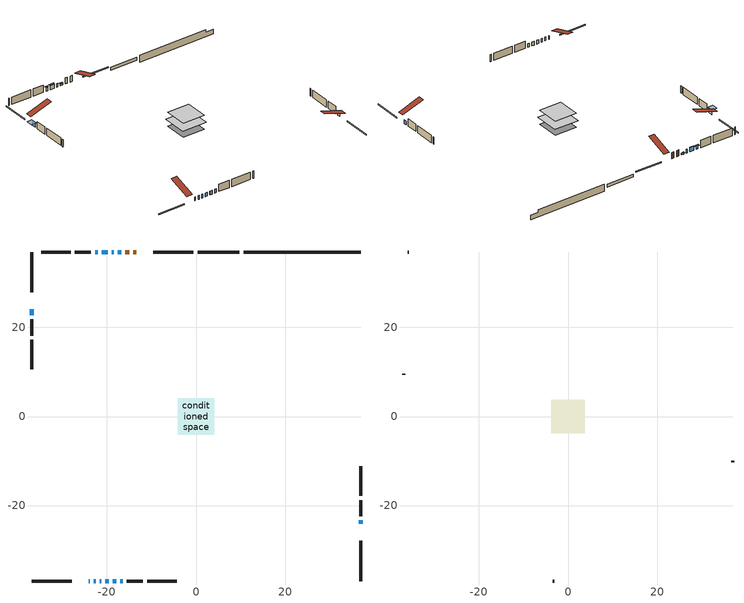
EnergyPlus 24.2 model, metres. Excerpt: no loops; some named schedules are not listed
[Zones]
conditioned space
 floor adiabatic (Floor2 construction): -1.55,-1.55 -1.55,1.55 1.55,1.55 1.55,-1.55 z0.61
 floor adiabatic (AdiabaticFloorConstruction): -4.11,-4.11 -4.11,4.11 4.11,4.11 4.11,-4.11 z0.61
 floor foundation (Slab1 construction): -3.77,-3.77 -3.77,3.77 3.77,3.77 3.77,-3.77 z-1.68
 floor foundation (Slab2 construction): -1.55,-1.55 -1.55,1.55 1.55,1.55 1.55,-1.55 z-0.61
 wall outside (RimJoist1 construction): -0.57,36.95 -9.59,36.95 / -36.95,-36.95 -27.93,-36.95 / -36.95,36.95 -36.95,27.93 / 36.95,-36.95 36.95,-27.93 z0.61:0.91
 wall outside (AdiabaticWallConstruction 1): -13.38,36.95 -14.09,36.95 / -15.02,36.95 -15.85,36.95 z0.61:2.64
 wall outside (AdiabaticWallConstruction): -24.14,-36.95 -23.88,-36.95 / 36.95,-24.14 36.95,-23.3 / -22.95,-36.95 -22.53,-36.95 / -18.47,36.95 -18.89,36.95 / -21.61,-36.95 -21.28,-36.95 / -20.36,-36.95 -19.61,-36.95 / -18.69,-36.95 -17.9,-36.95 / -16.98,-36.95 -16.43,-36.95 / -22.07,36.95 -22.68,36.95 z0.61:1.83; -16.77,36.95 -17.54,36.95 z0.61:1.12; -19.81,36.95 -21.14,36.95 / -36.95,24.14 -36.95,22.72 z0.61:1.98
 wall outside (Wall1 construction): -23.61,36.95 -27.21,36.95 / -15.51,-36.95 -11.9,-36.95 / -36.95,21.79 -36.95,18.19 / 36.95,-22.37 36.95,-18.77 z0.61:3.05
 wall outside (Wall2 construction): -28.14,36.95 -34.81,36.95 / -10.98,-36.95 -4.3,-36.95 / -36.95,17.26 -36.95,10.58 / 36.95,-17.84 36.95,-11.16 z0.61:3.05
 wall foundation (FoundationWall1 construction): 10.67,36.95,-1.68 10.67,36.95,0.61 34.32,36.95,0.61 34.32,36.95,-0.17 36.95,36.95,-0.17 36.95,36.95,-1.68
 wall foundation (FoundationWall2 construction): 9.74,36.95 0.36,36.95 z-0.61:0.3
 window (WindowConstruction 8): -24.14,-36.95 -23.88,-36.95 z0.61:1.83
 window (WindowConstruction 7): -16.78,36.95 -17.54,36.95 z0.61:1.12
 window (WindowConstruction 9): 36.95,-24.14 36.95,-23.3 z0.61:1.83
 window (WindowConstruction 10): -22.95,-36.95 -22.53,-36.95 z0.61:1.83
 window (WindowConstruction 11): -18.47,36.95 -18.88,36.95 z0.61:1.83
 window (WindowConstruction): -21.6,-36.95 -21.29,-36.95 z0.61:1.83
 window (WindowConstruction 1): -20.36,-36.95 -19.61,-36.95 z0.61:1.83
 window (WindowConstruction 2): -18.68,-36.95 -17.9,-36.95 z0.61:1.83
 window (WindowConstruction 3): -16.98,-36.95 -16.44,-36.95 z0.61:1.83
 window (WindowConstruction 4): -19.81,36.95 -21.14,36.95 z0.61:1.98
 window (WindowConstruction 5): -22.07,36.95 -22.68,36.95 z0.61:1.83
 window (WindowConstruction 6): -36.95,24.14 -36.95,22.72 z0.61:1.98
 door (Door): -13.38,36.95 -14.09,36.95 z0.61:2.64
 door (Door 1): -15.02,36.95 -15.85,36.95 z0.61:2.64
 ceiling adiabatic (AdiabaticFloorConstruction): 4.11,-4.11 4.11,4.11 -4.11,4.11 -4.11,-4.11 z0.61
attic - vented
 floor to conditioned space (Floor1 construction Reversed): -3.77,-3.77 -3.77,3.77 3.77,3.77 3.77,-3.77 z3.05
 wall outside (Wall3 construction): -35.74,36.95 -36.02,36.95 / -3.37,-36.95 -3.09,-36.95 / -36.95,9.65 -36.95,9.37 / 36.95,-10.23 36.95,-9.96 z0.61:3.05
 roof outside (Roof1 construction): -12.46,36.95,3.05 -12.46,29.6,5.5 -10.52,29.6,5.5 -10.52,36.95,3.05; -25.06,-36.95,3.05 -25.06,-29.6,5.5 -27,-29.6,5.5 -27,-36.95,3.05; -36.95,25.06,3.05 -29.6,25.06,5.5 -29.6,27,5.5 -36.95,27,3.05; 36.95,-25.06,3.05 29.6,-25.06,5.5 29.6,-27,5.5 36.95,-27,3.05
shading: -17.69,36.95 -16.63,36.95 -16.63,37.41 -17.69,37.41 z1.27; -21.29,36.95 -19.66,36.95 -19.66,37.41 -21.29,37.41 z2.13; -22.83,36.95 -21.92,36.95 -21.92,37.41 -22.83,37.41 z1.98; -36.95,22.42 -36.95,24.43 -38.63,24.43 -38.63,22.42 z2.28
[Building]
Building 1: Terrain=Suburbs
[Site:Location]
Windsor AP_ON: Latitude {deg}=42.28; Longitude {deg}=-82.96; Time Zone {hr}=-5; Elevation {m}=190; Keep Site Location Information=Yes
[Site:GroundTemperature:Shallow]
6.34957, 4.46684, 4.31606, 5.20952, 8.79623, 12.3662, 15.4612, 17.4219, 17.5884, 15.9938, 12.9777, 9.51722
[Site:WaterMainsTemperature]
Calculation Method=Schedule; Temperature Schedule=mains temperature schedule
[Material] Roughness=Rough; Thermal Absorptance=0.9
Name | Thickness {m} | Conductivity {W/m-K} | Density {kg/m3} | Specific Heat {J/kg-K} | Solar Absorptance | Visible Absorptance
asphalt or fiberglass shingles | 0.00635 | 0.162714 | 1121.4 | 1465.45 | 0.4 | 0.4
ceiling loosefill ins | 0.169333 | 0.0480833 | 16.02 | 1046.75 | 0.7 | 0.7
ceiling stud and cavity | 0.1397 | 0.129424 | 65.682 | 1177.47 | 0.7 | 0.7
concrete 4.0 in. | 0.1016 | 1.803125 | 2242.8 | 837.4 | 0.7 | 0.7
concrete 8.0 in. | 0.2032 | 1.803125 | 2242.8 | 837.4 | 0.7 | 0.7
door material | 0.04445 | 0.188738 | 512.64 | 1214.23 | 0.7 | 0.7
door material 1 | 0.04445 | 0.053851 | 512.64 | 1214.23 | 0.7 | 0.7
exterior vertical ins | 0.00849801 | 0.029427 | 32.04 | 1214.23 | 0.7 | 0.7
floor covering | 0.0127 | 9.015625 | 54.468 | 1339.84 | 0.6 | 0.6
floor covering 1 | 0.0127 | 0.0433444 | 54.468 | 1339.84 | 0.6 | 0.6
floor rigid ins; wall rigid ins | 0.512978 | 0.029427 | 32.04 | 1214.23 | 0.7 | 0.7
floor stud and cavity | 0.0889 | 0.233522 | 50.32683 | 1063.81 | 0.7 | 0.7
floor stud and cavity 1 | 0.1397 | 1.75129 | 37.0049 | 1207.88 | 0.7 | 0.7
furniture material conditioned space 1 | 0.1524 | 0.115458 | 640.8 | 1214.23 | 0.6 | 0.6
gypsum board | 0.00254 | 0.160291 | 801 | 837.4 | 0.6 | 0.6
gypsum board 1 | 0.0127 | 0.160291 | 801 | 837.4 | 0.6 | 0.6
gypsum board 2 | 0.0127 | 0.160291 | 801 | 837.4 | 0.7 | 0.7
osb sheathing 0.75 in. | 0.01905 | 0.115458 | 512.64 | 1214.23 | 0.7 | 0.7
rim joist stud and cavity | 0.0508 | 0.165372 | 50.32683 | 1063.81 | 0.6 | 0.6
wall stud and cavity | 0.0889 | 0.193279 | 50.32683 | 1063.81 | 0.7 | 0.7
wall stud and cavity 1 | 0.0889 | 0.192541 | 50.32683 | 1063.81 | 0.7 | 0.7
wall stud and cavity 2 | 0.0889 | 6.9971 | 50.32683 | 1063.81 | 0.6 | 0.6
wall stud and cavity 3 | 0.0889 | 0.380278 | 52.3479 | 1209.89 | 0.7 | 0.7
wall stud and cavity 4 | 0.0889 | 0.391764 | 83.0341 | 1211.67 | 0.7 | 0.7
wood siding | 0.00254 | 0.102417 | 544.68 | 1172.36 | 0.4 | 0.4
wood siding 1; wood siding 2; wood siding 3 | 0.0254 | 0.102417 | 544.68 | 1172.36 | 0.7 | 0.7
[WindowMaterial:SimpleGlazingSystem]
Name | U-Factor {W/m2-K} | Solar Heat Gain Coefficient
WindowMaterial | 3.250655 | 0.41
WindowMaterial 1 | 3.276206 | 0.52
WindowMaterial 2 | 3.28075 | 0.53
WindowMaterial 3 | 3.27734 | 0.48
WindowMaterial 4 | 3.27223 | 0.5
WindowMaterial 5 | 2.87647 | 0.52
WindowMaterial 6 | 2.506837 | 0.53
WindowMaterial 7 | 3.26031 | 0.49
WindowMaterial 8 | 3.26258 | 0.45
[Construction]
AdiabaticFloorConstruction: floor stud and cavity 1, floor rigid ins, osb sheathing 0.75 in., floor covering 1
AdiabaticWallConstruction: wood siding 2, wall rigid ins, wall stud and cavity 3, gypsum board 1
AdiabaticWallConstruction 1: wood siding 3, wall rigid ins, wall stud and cavity 3, gypsum board 1
Door: door material
Door 1: door material 1
Floor1 construction Reversed: gypsum board 1, ceiling stud and cavity, ceiling loosefill ins
Floor2 construction: floor stud and cavity, floor covering
FoundationWall1 construction: concrete 8.0 in.
FoundationWall2 construction: concrete 8.0 in., gypsum board 2
furniture construction conditioned space 1: furniture material conditioned space 1
PartitionWallConstruction: gypsum board 1, wall stud and cavity 4, gypsum board 1
RimJoist1 construction: wood siding 1, rim joist stud and cavity
Roof1 construction: asphalt or fiberglass shingles
Slab1 construction; Slab2 construction: concrete 4.0 in.
Wall1 construction: wood siding, wall stud and cavity, gypsum board
Wall2 construction: wood siding, wall stud and cavity 1, gypsum board
Wall3 construction: wood siding, wall stud and cavity 2
WindowConstruction; WindowConstruction 7: WindowMaterial
WindowConstruction 1; WindowConstruction 4: WindowMaterial 1
WindowConstruction 10; WindowConstruction 11: WindowMaterial 8
WindowConstruction 2: WindowMaterial 2
WindowConstruction 3: WindowMaterial 3
WindowConstruction 5: WindowMaterial 4
WindowConstruction 6: WindowMaterial 5
WindowConstruction 8: WindowMaterial 6
WindowConstruction 9: WindowMaterial 7
[Zone] Multiplier=1; Part of Total Floor Area=Yes
Name | Volume {m3}
attic - vented | 22.6153
conditioned space | 319.8
[Space]
Name | Zone | Volume {m3}
attic - vented 1 | attic - vented | 22.6153
conditioned space 1 | conditioned space | 319.8
[ZoneInfiltration:EffectiveLeakageArea]
infil attic - vented 1: Zone or Space=attic - vented 1; Schedule=Always On Discrete; Effective Air Leakage Area {cm2}=2528.44; Stack Coefficient=0.000339849; Wind Coefficient=1.24556e-05
[ZoneMixing]
whole house fan mix: Zone or Space=attic - vented; Schedule=Always On Continuous; Design Flow Rate Calculation Method=Flow/Zone; Design Flow Rate {m3/s}=0; Source Zone or Space=conditioned space
[SurfaceProperty:ExposedFoundationPerimeter] Exposed Perimeter Calculation Method=TotalExposedPerimeter
Name | Total Exposed Perimeter {m}
Slab1 | 26.274
Slab2 | 9.38799
[InternalMass] Zone or ZoneList=conditioned space; Space or SpaceList=conditioned space 1
Name | Construction | Surface Area {m2}
furniture mass conditioned space 1 | furniture construction conditioned space 1 | 57.4319
partition wall mass | PartitionWallConstruction | 134
[Lights]
interior lighting: Zone or ZoneList or Space or SpaceList=conditioned space 1; Schedule=interior lighting schedule; Design Level Calculation Method=LightingLevel; Lighting Level {W}=343.2; Return Air Fraction=0; Fraction Radiant=0.6; Fraction Visible=0.2; Fraction Replaceable=1
[People]
occupants: Zone or ZoneList or Space or SpaceList=conditioned space 1; Number of People Schedule=occupants schedule; Number of People Calculation Method=People; Number of People=3; Fraction Radiant=0.314171; Sensible Heat Fraction=0.56303; Activity Level Schedule=occupants activity schedule; Carbon Dioxide Generation Rate {m3/s-W}=0; Enable ASHRAE 55 Comfort Warnings=No; Mean Radiant Temperature Calculation Type=EnclosureAveraged
[ElectricEquipment] Zone or ZoneList or Space or SpaceList=conditioned space 1; Design Level Calculation Method=EquipmentLevel
Name | Schedule | Design Level {W} | Fraction Latent | Fraction Radiant | Fraction Lost
clothes dryer | clothes dryer schedule | 140.772 | 0.015 | 0.081 | 0.85
clothes washer | clothes washer schedule | 32.1985 | 0.03 | 0.162 | 0.7
cooking range | cooking range schedule | 215.147 | 0.08 | 0.432 | 0.2
dishwasher | dishwasher schedule | 66.8632 | 0.3 | 0.18 | 0.4
fridge | fridge schedule | 72.9452 | 0 | 0.6 | 0
mech vent house fan | mech vent house fan schedule | 0 | 0 | 0 | 1
mech vent house fan cfis | mech vent house fan cfis schedule | 0 | 0 | 0 | 0
misc plug loads | misc plug loads schedule | 494.7 | 0.045 | 0.513 | 0.1
whole house fan | Always On Discrete | 0 | 0 | 0 | 1
[OtherEquipment] Zone or ZoneList or Space or SpaceList=conditioned space 1; Design Level Calculation Method=EquipmentLevel
Name | Fuel Type | Schedule | Design Level {W} | Fraction Latent | Fraction Radiant | Fraction Lost
clothes dryer 1 | Electricity | clothes dryer schedule | 0 | 0.015 | 0.081 | 0.85
cooking range 1 | Electricity | cooking range schedule | 0 | 0.08 | 0.432 | 0.2
general water use latent | None | general water use schedule | 62.594 | 1 | 0 | 0
general water use sensible | None | general water use schedule | -61.6891 | 0 | 0.6 | 0
mech vent house fan latent load | None | Always On Discrete | 0 | 1 | 0 | 0
mech vent house fan sensible load | None | Always On Discrete | 0 | 0 | 0 | 0
water heater energy adjustment1 | NaturalGas | Always On Discrete | 0.01 | 0 | 0 | 1
[ZoneInfiltration:DesignFlowRate] Zone or ZoneList or Space or SpaceList=conditioned space 1; Schedule=Always On Discrete; Design Flow Rate Calculation Method=Flow/Zone; Design Flow Rate {m3/s}=0
infil flow; natural vent flow; whole house fan flow
[AvailabilityManager:Scheduled]
central ac and furnace airloop Availability Manager: Schedule=Always On Discrete
[Foundation:Kiva] Initial Indoor Air Temperature {C}=18; Wall Depth Below Slab {m}=0.2032
Name | Wall Height Above Grade {m} | Custom Block Material Name 1 | Custom Block Depth 1 {m} | Custom Block X Position 1 {m} | Custom Block Z Position 1 {m}
Foundation Kiva 1 | 0.609996
Foundation Kiva 2 | 0.300015 | exterior vertical ins | 0.910011 | 0.2159 | 0
[Foundation:Kiva:Settings]
Soil Conductivity {W/m-K}=0.849921; Soil Density {kg/m3}=1842.3; Soil Specific Heat {J/kg-K}=418.7; Ground Solar Absorptivity=0.9; Ground Thermal Absorptivity=0.9; Ground Surface Roughness {m}=0.03; Far-Field Width {m}=40; Deep-Ground Boundary Condition=ZeroFlux; Deep-Ground Depth {m}=40; Minimum Cell Dimension {m}=0.2; Maximum Cell Growth Coefficient=3; Simulation Timestep=Timestep
[Exterior:Lights]
exterior lighting: Schedule=exterior lighting schedule; Design Level {W}=75.6
[EnergyManagementSystem:GlobalVariable]
central_ac_and_furnace_airloop_Fan_RTF
infil_program_Qfan
infil_program_Qinf
natural_vent_program_Qnv
natural_vent_program_Qwhf
[EnergyManagementSystem:Sensor]
Name | Output:Variable or Output:Meter Index Key | Output:Variable or Output:Meter
airflow_gain | infil flow | Infiltration Sensible Heat Gain Energy
airflow_gain_1 | natural vent flow | Infiltration Sensible Heat Gain Energy
airflow_gain_2 | whole house fan flow | Infiltration Sensible Heat Gain Energy
airflow_loss | infil flow | Infiltration Sensible Heat Loss Energy
airflow_loss_1 | natural vent flow | Infiltration Sensible Heat Loss Energy
airflow_loss_2 | whole house fan flow | Infiltration Sensible Heat Loss Energy
clg_load_cond |  | Cooling:EnergyTransfer:Zone:CONDITIONED SPACE
clg_sp_s; clg_sp_s_1 | cooling setpoint | Schedule Value
clothes_dryer_exhaust_0_sch_s | clothes dryer exhaust 0 schedule | Schedule Value
cool_season | cooling season schedule | Schedule Value
htg_load_cond |  | Heating:EnergyTransfer:Zone:CONDITIONED SPACE
htg_sp_s; htg_sp_s_1 | heating setpoint | Schedule Value
ig_ee_conv | clothes dryer | Electric Equipment Convective Heating Energy
ig_ee_conv_2 | cooking range | Electric Equipment Convective Heating Energy
ig_ee_conv_4 | fridge | Electric Equipment Convective Heating Energy
ig_ee_conv_5 | misc plug loads | Electric Equipment Convective Heating Energy
ig_ee_conv_6 | whole house fan | Electric Equipment Convective Heating Energy
ig_ee_rad | clothes dryer | Electric Equipment Radiant Heating Energy
ig_ee_rad_2 | cooking range | Electric Equipment Radiant Heating Energy
ig_ee_rad_4 | fridge | Electric Equipment Radiant Heating Energy
ig_ee_rad_5 | misc plug loads | Electric Equipment Radiant Heating Energy
ig_ee_rad_6 | whole house fan | Electric Equipment Radiant Heating Energy
ig_lgt_conv | interior lighting | Lights Convective Heating Energy
ig_lgt_rad | interior lighting | Lights Radiant Heating Energy
ig_lgt_vis | interior lighting | Lights Visible Radiation Heating Energy
ig_oe_conv | clothes dryer 1 | Other Equipment Convective Heating Energy
ig_oe_conv_1 | cooking range 1 | Other Equipment Convective Heating Energy
ig_oe_conv_2 | general water use latent | Other Equipment Convective Heating Energy
ig_oe_conv_3 | general water use sensible | Other Equipment Convective Heating Energy
ig_oe_conv_4 | water heater energy adjustment1 | Other Equipment Convective Heating Energy
ig_oe_rad | clothes dryer 1 | Other Equipment Radiant Heating Energy
ig_oe_rad_1 | cooking range 1 | Other Equipment Radiant Heating Energy
ig_oe_rad_2 | general water use latent | Other Equipment Radiant Heating Energy
ig_oe_rad_3 | general water use sensible | Other Equipment Radiant Heating Energy
ig_oe_rad_4 | water heater energy adjustment1 | Other Equipment Radiant Heating Energy
ig_ppl_conv | occupants | People Convective Heating Energy
ig_ppl_rad | occupants | People Radiant Heating Energy
im_conv | furniture mass conditioned space 1 | Surface Inside Face Convection Heat Gain Energy
im_conv_1 | partition wall mass | Surface Inside Face Convection Heat Gain Energy
im_ig | furniture mass conditioned space 1 | Surface Inside Face Internal Gains Radiation Heat Gain Energy
im_ig_1 | partition wall mass | Surface Inside Face Internal Gains Radiation Heat Gain Energy
im_lgt | furniture mass conditioned space 1 | Surface Inside Face Lights Radiation Heat Gain Energy
im_lgt_1 | partition wall mass | Surface Inside Face Lights Radiation Heat Gain Energy
im_sol | furniture mass conditioned space 1 | Surface Inside Face Solar Radiation Heat Gain Energy
im_sol_1 | partition wall mass | Surface Inside Face Solar Radiation Heat Gain Energy
im_surf | furniture mass conditioned space 1 | Surface Inside Face Net Surface Thermal Radiation Heat Gain Energy
im_surf_1 | partition wall mass | Surface Inside Face Net Surface Thermal Radiation Heat Gain Energy
mv_conv | mech vent house fan | Electric Equipment Convective Heating Energy
mv_conv_1 | mech vent house fan cfis | Electric Equipment Convective Heating Energy
mv_conv_2 | mech vent house fan latent load | Other Equipment Convective Heating Energy
mv_conv_3 | mech vent house fan sensible load | Other Equipment Convective Heating Energy
mv_rad | mech vent house fan | Electric Equipment Radiant Heating Energy
mv_rad_1 | mech vent house fan cfis | Electric Equipment Radiant Heating Energy
mv_rad_2 | mech vent house fan latent load | Other Equipment Radiant Heating Energy
mv_rad_3 | mech vent house fan sensible load | Other Equipment Radiant Heating Energy
natural_vent_s | natural vent schedule | Schedule Value
out_pb_s |  | Site Outdoor Air Barometric Pressure
out_wt_s |  | Site Outdoor Air Humidity Ratio
site_vw_s |  | Site Wind Speed
ss_back_out | Window1 | Surface Window Shortwave from Zone Back Out Window Heat Transfer Rate
ss_back_out_1 | Window11 | Surface Window Shortwave from Zone Back Out Window Heat Transfer Rate
ss_back_out_10 | Window8 | Surface Window Shortwave from Zone Back Out Window Heat Transfer Rate
ss_back_out_11 | Window9 | Surface Window Shortwave from Zone Back Out Window Heat Transfer Rate
ss_back_out_2 | Window12 | Surface Window Shortwave from Zone Back Out Window Heat Transfer Rate
ss_back_out_3 | Window14 | Surface Window Shortwave from Zone Back Out Window Heat Transfer Rate
ss_back_out_4 | Window15 | Surface Window Shortwave from Zone Back Out Window Heat Transfer Rate
ss_back_out_5 | Window2 | Surface Window Shortwave from Zone Back Out Window Heat Transfer Rate
ss_back_out_6 | Window3 | Surface Window Shortwave from Zone Back Out Window Heat Transfer Rate
ss_back_out_7 | Window4 | Surface Window Shortwave from Zone Back Out Window Heat Transfer Rate
ss_back_out_8 | Window5 | Surface Window Shortwave from Zone Back Out Window Heat Transfer Rate
ss_back_out_9 | Window6 | Surface Window Shortwave from Zone Back Out Window Heat Transfer Rate
ss_conv | Door1 | Surface Inside Face Convection Heat Gain Energy
ss_conv_1 | Door2 | Surface Inside Face Convection Heat Gain Energy
ss_conv_10 | Window5 | Surface Inside Face Convection Heat Gain Energy
ss_conv_11 | Window6 | Surface Inside Face Convection Heat Gain Energy
ss_conv_12 | Window8 | Surface Inside Face Convection Heat Gain Energy
ss_conv_13 | Window9 | Surface Inside Face Convection Heat Gain Energy
ss_conv_2 | Window1 | Surface Inside Face Convection Heat Gain Energy
ss_conv_3 | Window11 | Surface Inside Face Convection Heat Gain Energy
ss_conv_4 | Window12 | Surface Inside Face Convection Heat Gain Energy
ss_conv_5 | Window14 | Surface Inside Face Convection Heat Gain Energy
ss_conv_6 | Window15 | Surface Inside Face Convection Heat Gain Energy
ss_conv_7 | Window2 | Surface Inside Face Convection Heat Gain Energy
ss_conv_8 | Window3 | Surface Inside Face Convection Heat Gain Energy
ss_conv_9 | Window4 | Surface Inside Face Convection Heat Gain Energy
ss_ig | Door1 | Surface Inside Face Internal Gains Radiation Heat Gain Energy
ss_ig_1 | Door2 | Surface Inside Face Internal Gains Radiation Heat Gain Energy
ss_ig_10 | Window5 | Surface Inside Face Internal Gains Radiation Heat Gain Energy
ss_ig_11 | Window6 | Surface Inside Face Internal Gains Radiation Heat Gain Energy
ss_ig_12 | Window8 | Surface Inside Face Internal Gains Radiation Heat Gain Energy
ss_ig_13 | Window9 | Surface Inside Face Internal Gains Radiation Heat Gain Energy
ss_ig_2 | Window1 | Surface Inside Face Internal Gains Radiation Heat Gain Energy
ss_ig_3 | Window11 | Surface Inside Face Internal Gains Radiation Heat Gain Energy
ss_ig_4 | Window12 | Surface Inside Face Internal Gains Radiation Heat Gain Energy
ss_ig_5 | Window14 | Surface Inside Face Internal Gains Radiation Heat Gain Energy
ss_ig_6 | Window15 | Surface Inside Face Internal Gains Radiation Heat Gain Energy
ss_ig_7 | Window2 | Surface Inside Face Internal Gains Radiation Heat Gain Energy
ss_ig_8 | Window3 | Surface Inside Face Internal Gains Radiation Heat Gain Energy
ss_ig_9 | Window4 | Surface Inside Face Internal Gains Radiation Heat Gain Energy
ss_lgt | Door1 | Surface Inside Face Lights Radiation Heat Gain Energy
ss_lgt_1 | Door2 | Surface Inside Face Lights Radiation Heat Gain Energy
ss_sol | Door1 | Surface Inside Face Solar Radiation Heat Gain Energy
ss_sol_1 | Door2 | Surface Inside Face Solar Radiation Heat Gain Energy
ss_surf | Door1 | Surface Inside Face Net Surface Thermal Radiation Heat Gain Energy
ss_surf_1 | Door2 | Surface Inside Face Net Surface Thermal Radiation Heat Gain Energy
ss_surf_10 | Window5 | Surface Inside Face Net Surface Thermal Radiation Heat Gain Energy
ss_surf_11 | Window6 | Surface Inside Face Net Surface Thermal Radiation Heat Gain Energy
ss_surf_12 | Window8 | Surface Inside Face Net Surface Thermal Radiation Heat Gain Energy
ss_surf_13 | Window9 | Surface Inside Face Net Surface Thermal Radiation Heat Gain Energy
ss_surf_2 | Window1 | Surface Inside Face Net Surface Thermal Radiation Heat Gain Energy
ss_surf_3 | Window11 | Surface Inside Face Net Surface Thermal Radiation Heat Gain Energy
ss_surf_4 | Window12 | Surface Inside Face Net Surface Thermal Radiation Heat Gain Energy
ss_surf_5 | Window14 | Surface Inside Face Net Surface Thermal Radiation Heat Gain Energy
ss_surf_6 | Window15 | Surface Inside Face Net Surface Thermal Radiation Heat Gain Energy
ss_surf_7 | Window2 | Surface Inside Face Net Surface Thermal Radiation Heat Gain Energy
ss_surf_8 | Window3 | Surface Inside Face Net Surface Thermal Radiation Heat Gain Energy
ss_surf_9 | Window4 | Surface Inside Face Net Surface Thermal Radiation Heat Gain Energy
ss_trans_in | Window1 | Surface Window Transmitted Solar Radiation Rate
ss_trans_in_1 | Window11 | Surface Window Transmitted Solar Radiation Rate
ss_trans_in_10 | Window8 | Surface Window Transmitted Solar Radiation Rate
ss_trans_in_11 | Window9 | Surface Window Transmitted Solar Radiation Rate
ss_trans_in_2 | Window12 | Surface Window Transmitted Solar Radiation Rate
ss_trans_in_3 | Window14 | Surface Window Transmitted Solar Radiation Rate
ss_trans_in_4 | Window15 | Surface Window Transmitted Solar Radiation Rate
ss_trans_in_5 | Window2 | Surface Window Transmitted Solar Radiation Rate
ss_trans_in_6 | Window3 | Surface Window Transmitted Solar Radiation Rate
ss_trans_in_7 | Window4 | Surface Window Transmitted Solar Radiation Rate
ss_trans_in_8 | Window5 | Surface Window Transmitted Solar Radiation Rate
ss_trans_in_9 | Window6 | Surface Window Transmitted Solar Radiation Rate
ss_trans_out | Window1 | Surface Inside Face Initial Transmitted Diffuse Transmitted Out Window Solar Radiation Rate
ss_trans_out_1 | Window11 | Surface Inside Face Initial Transmitted Diffuse Transmitted Out Window Solar Radiation Rate
ss_trans_out_10 | Window8 | Surface Inside Face Initial Transmitted Diffuse Transmitted Out Window Solar Radiation Rate
ss_trans_out_11 | Window9 | Surface Inside Face Initial Transmitted Diffuse Transmitted Out Window Solar Radiation Rate
ss_trans_out_2 | Window12 | Surface Inside Face Initial Transmitted Diffuse Transmitted Out Window Solar Radiation Rate
ss_trans_out_3 | Window14 | Surface Inside Face Initial Transmitted Diffuse Transmitted Out Window Solar Radiation Rate
ss_trans_out_4 | Window15 | Surface Inside Face Initial Transmitted Diffuse Transmitted Out Window Solar Radiation Rate
ss_trans_out_5 | Window2 | Surface Inside Face Initial Transmitted Diffuse Transmitted Out Window Solar Radiation Rate
ss_trans_out_6 | Window3 | Surface Inside Face Initial Transmitted Diffuse Transmitted Out Window Solar Radiation Rate
ss_trans_out_7 | Window4 | Surface Inside Face Initial Transmitted Diffuse Transmitted Out Window Solar Radiation Rate
ss_trans_out_8 | Window5 | Surface Inside Face Initial Transmitted Diffuse Transmitted Out Window Solar Radiation Rate
ss_trans_out_9 | Window6 | Surface Inside Face Initial Transmitted Diffuse Transmitted Out Window Solar Radiation Rate
s_conv | Floor1 | Surface Inside Face Convection Heat Gain Energy
s_conv_1 | Floor2 | Surface Inside Face Convection Heat Gain Energy
s_conv_10 | Slab1 | Surface Inside Face Convection Heat Gain Energy
s_conv_11 | Slab2 | Surface Inside Face Convection Heat Gain Energy
s_conv_12 | Wall1:0 | Surface Inside Face Convection Heat Gain Energy
s_conv_13 | Wall1:180 | Surface Inside Face Convection Heat Gain Energy
s_conv_14 | Wall1:270 | Surface Inside Face Convection Heat Gain Energy
s_conv_15 | Wall1:90 | Surface Inside Face Convection Heat Gain Energy
s_conv_16 | Wall2:0 | Surface Inside Face Convection Heat Gain Energy
s_conv_17 | Wall2:180 | Surface Inside Face Convection Heat Gain Energy
s_conv_18 | Wall2:270 | Surface Inside Face Convection Heat Gain Energy
s_conv_19 | Wall2:90 | Surface Inside Face Convection Heat Gain Energy
s_conv_2 | FoundationWall1 | Surface Inside Face Convection Heat Gain Energy
s_conv_3 | FoundationWall2 | Surface Inside Face Convection Heat Gain Energy
